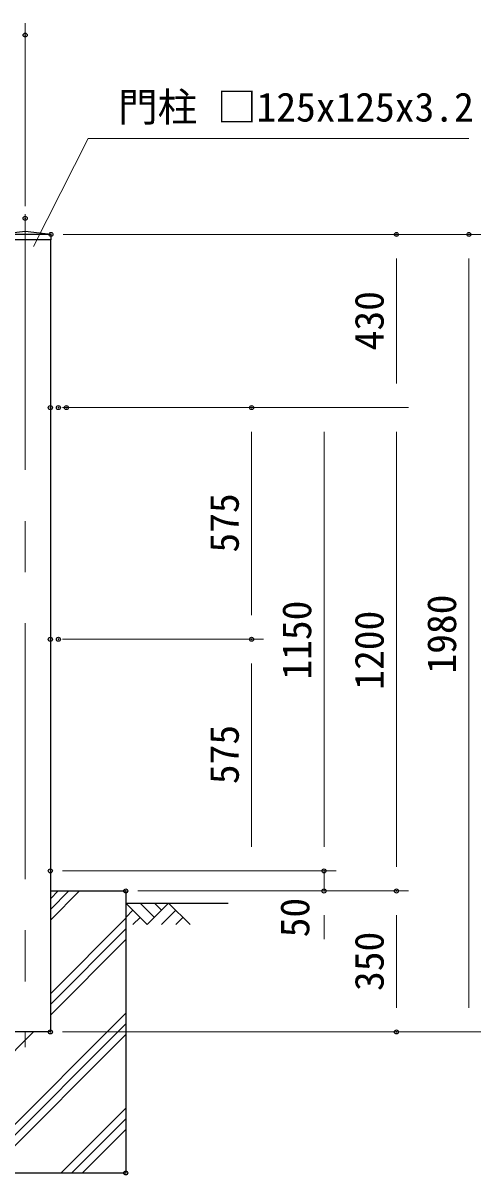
# Model space of a CAD drawing. Units: millimetres, scale not verified. Extents: x -6300 to 6300, y -4455 to 4455.
# Drawn here: x -375 to 763, y -2112 to 747 of the extents above; entities that cross this region are included whole.
import ezdxf
from ezdxf.enums import TextEntityAlignment as Align

# ---------------------------------------------------------------- set-up
doc = ezdxf.new("R2010")
doc.units = ezdxf.units.MM
doc.header["$LTSCALE"] = 20
doc.header["$PDMODE"] = 32
doc.header["$PDSIZE"] = 10
doc.linetypes.add('USER1', pattern=[50.8, 31.75, -6.35, 6.35, -6.35])
for name, color, linetype, lineweight in [('0-1_D-STR4', 7, 'Continuous', 25), ('0-2_D-BGD', 7, 'Continuous', 25), ('0-3_D-DCR-HCH', 7, 'Continuous', 13), ('0-4_D-STR-DIM', 7, 'Continuous', 13), ('0-6_Defpoints', 8, 'Continuous', 25), ('0-7_D-STR-TXT', 7, 'Continuous', 13), ('0-8_D-STR1', 1, 'Continuous', 25), ('0-A_D-BMK', 2, 'USER1', 13)]:
    doc.layers.add(name, color=color, linetype=linetype, lineweight=lineweight)
doc.styles.add('ＭＳ ゴシック', font='')
doc.styles.get('ＭＳ ゴシック').set_extended_font_data('MS Gothic')

msp = doc.modelspace()

# ---------------------------------------------------------------- linework, layer by layer
at = {"layer": '0-1_D-STR4'}
for p, q in [((-306.66, -1407.5), (-119.16, -1407.5)), ((-119.16, -1407.5), (-119.16, -2107.5)), ((-619.16, -2107.5), (-119.16, -2107.5))]:
    msp.add_line(p, q, dxfattribs=at)
at = {"layer": '0-2_D-BGD'}
msp.add_line((-119.16, -1437.5), (135.12, -1437.5), dxfattribs=at)
at = {"layer": '0-3_D-DCR-HCH'}
for p, q in [((-306.66, -1480.09), (-234.07, -1407.5)), ((-306.66, -1453.57), (-260.59, -1407.5)), ((-306.66, -1427.05), (-287.11, -1407.5)), ((-65.95, -1490.71), (-119.16, -1437.5)), ((-101.42, -1455.23), (-119.16, -1472.89)), ((-48.21, -1472.97), (-83.69, -1437.5)), ((-12.74, -1437.5), (-65.95, -1490.71)), ((-30.38, -1455.33), (-48.21, -1437.5)), ((5, -1455.23), (-30.64, -1490.71)), ((-12.74, -1437.5), (40.48, -1490.71)), ((-306.66, -1662.76), (-119.16, -1475.26)), ((-83.69, -1472.97), (-101.5, -1490.71)), ((22.74, -1472.97), (4.92, -1490.71)), ((-306.66, -1689.27), (-119.16, -1501.77)), ((-306.66, -1715.79), (-119.16, -1528.29)), ((-515.7, -2107.5), (-119.16, -1710.96)), ((-489.18, -2107.5), (-119.16, -1737.48)), ((-619.16, -2028.29), (-348.37, -1757.5)), ((-462.67, -2107.5), (-119.16, -1763.99)), ((-279.99, -2107.5), (-119.16, -1946.66)), ((-253.48, -2107.5), (-119.16, -1973.18)), ((-226.96, -2107.5), (-119.16, -1999.7))]:
    msp.add_line(p, q, dxfattribs=at)
at = {"layer": '0-4_D-STR-DIM'}
for p, q in [((-369.16, 292.5), (-369.16, 747.38)), ((-275.06, 222.5), (583.34, 222.5)), ((-275.06, 222.5), (763.34, 222.5)), ((553.34, -147.5), (553.34, 162.5)), ((733.34, -1697.5), (733.34, 162.5)), ((-276.66, -207.5), (223.34, -207.5)), ((-276.66, -207.5), (403.34, -207.5)), ((-256.66, -207.5), (583.34, -207.5)), ((-236.66, -207.5), (583.34, -207.5)), ((193.34, -722.5), (193.34, -267.5)), ((373.34, -267.5), (373.34, -1297.5)), ((553.34, -267.5), (553.34, -1347.5)), ((-276.66, -782.5), (223.34, -782.5)), ((-256.66, -782.5), (223.34, -782.5)), ((193.34, -1297.5), (193.34, -842.5)), ((373.34, -1297.5), (373.34, -1237.5)), ((-276.66, -1357.5), (223.34, -1357.5)), ((-276.66, -1357.5), (403.34, -1357.5)), ((-276.66, -1357.5), (403.34, -1357.5)), ((373.34, -1357.5), (373.34, -1407.5)), ((-89.16, -1407.5), (403.34, -1407.5)), ((-89.16, -1407.5), (583.34, -1407.5)), ((-89.16, -1407.5), (583.34, -1407.5)), ((373.34, -1467.5), (373.34, -1527.5)), ((553.34, -1467.5), (553.34, -1697.5)), ((-276.66, -1757.5), (583.34, -1757.5)), ((-276.66, -1757.5), (763.34, -1757.5))]:
    msp.add_line(p, q, dxfattribs=at)
at = {"layer": '0-6_Defpoints'}
for p in [(-369.16, 717.38), (-369.16, 262.5), (-305.06, 222.5), (553.34, 222.5), (733.34, 222.5), (-306.66, -207.5), (-286.66, -207.5), (-266.66, -207.5), (193.34, -207.5), (-306.66, -782.5), (-286.66, -782.5), (193.34, -782.5), (-306.66, -1357.5), (373.34, -1357.5), (-119.16, -1407.5), (373.34, -1407.5), (553.34, -1407.5), (-306.66, -1757.5), (553.34, -1757.5), (-119.16, -2107.5)]:
    msp.add_point(p, dxfattribs=at)
at = {"layer": '0-7_D-STR-TXT'}
msp.add_lwpolyline([(733.29, 460.66), (-213.02, 460.66), (-348.71, 192.53)], dxfattribs=at)
at = {"layer": '0-8_D-STR1'}
for p, q in [((-305.06, 222.5), (-433.26, 222.5)), ((-305.06, 209.5), (-433.26, 209.5)), ((-306.66, 209.5), (-306.66, -1757.5)), ((-305.06, 222.5), (-305.06, 209.5)), ((-306.66, -1757.5), (-431.66, -1757.5))]:
    msp.add_line(p, q, dxfattribs=at)
msp.add_lwpolyline([(-305.06, 222.5), (-369.16, 229.5), (-433.26, 222.5)], dxfattribs=at)
at = {"layer": '0-A_D-BMK'}
msp.add_line((-369.16, 273.04), (-369.16, -1795.36), dxfattribs=at)

# ---------------------------------------------------------------- texts
at = {"layer": '0-4_D-STR-DIM', "style": 'ＭＳ ゴシック'}
for s, p in [('430', (543.22, -65.25)), ('575', (183.22, -567.33)), ('1980', (723.22, -867.85)), ('1150', (363.22, -882.85)), ('1200', (543.22, -907.85)), ('575', (183.22, -1142.33)), ('50', (358.47, -1522.65)), ('350', (543.22, -1655.81))]:
    msp.add_text(s, height=72.14, rotation=90, dxfattribs=at).set_placement(p, align=Align.BOTTOM_LEFT)
at = {"layer": '0-7_D-STR-TXT', "style": 'ＭＳ ゴシック'}
msp.add_text('門柱 □125x125x3.2', height=72.14, dxfattribs=at).set_placement((-138.54, 481.06), align=Align.BOTTOM_LEFT)

doc.saveas('drawing.dxf')
